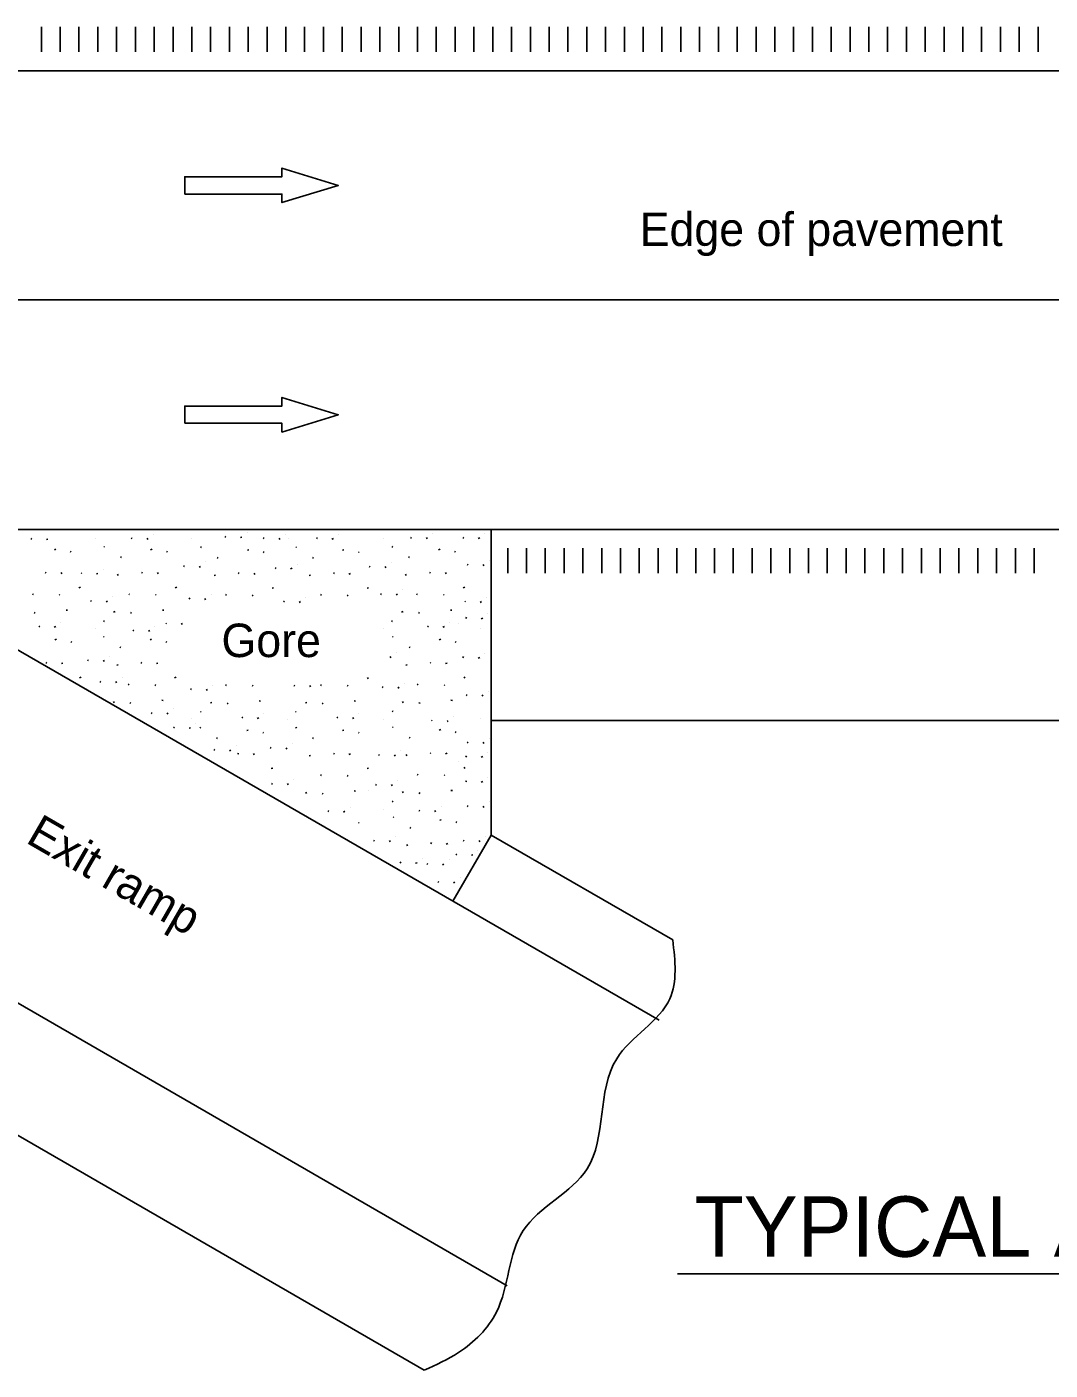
# Model space of a CAD drawing. Extents: x 481972 to 482652, y 100993 to 101433.
# Drawn here: x 482163.8 to 482249.5, y 101192.1 to 101304.5 of the extents above; entities that cross this region are included whole.
import ezdxf

# ---------------------------------------------------------------- set-up
doc = ezdxf.new("R2010")
doc.units = 0
for name, color, linetype in [('Alignment_PR_50 Scale Centerline', 7, 'Continuous'), ('Design_PR_Roadway Notes', 7, 'Continuous'), ('Sheets_General Details', 7, 'Continuous'), ('Stage_Construction Traffic Control', 7, 'Continuous'), ('Topo_EOP', 7, 'Continuous')]:
    doc.layers.add(name, color=color, linetype=linetype)

msp = doc.modelspace()

# ---------------------------------------------------------------- linework, layer by layer
at = {"layer": 'Alignment_PR_50 Scale Centerline'}
msp.add_line((482047.74, 101281.67), (482317.25, 101281.67), dxfattribs=at)
at = {"layer": 'Sheets_General Details'}
msp.add_line((482218.28, 101200.14), (482389.8, 101200.14), dxfattribs=at)
at = {"layer": 'Stage_Construction Traffic Control'}
for p, q in [((482165.03, 101304.53), (482165.03, 101302.43)), ((482166.6, 101304.53), (482166.6, 101302.43)), ((482168.17, 101304.53), (482168.17, 101302.43)), ((482169.75, 101304.53), (482169.75, 101302.43)), ((482171.32, 101304.53), (482171.32, 101302.43)), ((482172.9, 101304.53), (482172.9, 101302.43)), ((482174.47, 101304.53), (482174.47, 101302.43)), ((482176.05, 101304.53), (482176.05, 101302.43)), ((482177.62, 101304.53), (482177.62, 101302.43)), ((482179.19, 101304.53), (482179.19, 101302.43)), ((482180.77, 101304.53), (482180.77, 101302.43)), ((482182.34, 101304.53), (482182.34, 101302.43)), ((482183.92, 101304.53), (482183.92, 101302.43)), ((482185.49, 101304.53), (482185.49, 101302.43)), ((482187.06, 101304.53), (482187.06, 101302.43)), ((482188.64, 101304.53), (482188.64, 101302.43)), ((482190.21, 101304.53), (482190.21, 101302.43)), ((482191.79, 101304.53), (482191.79, 101302.43)), ((482193.36, 101304.53), (482193.36, 101302.43)), ((482194.94, 101304.53), (482194.94, 101302.43)), ((482196.51, 101304.53), (482196.51, 101302.43)), ((482198.08, 101304.53), (482198.08, 101302.43)), ((482199.66, 101304.53), (482199.66, 101302.43)), ((482201.23, 101304.53), (482201.23, 101302.43)), ((482202.81, 101304.53), (482202.81, 101302.43)), ((482204.38, 101304.53), (482204.38, 101302.43)), ((482205.96, 101304.53), (482205.96, 101302.43)), ((482207.53, 101304.53), (482207.53, 101302.43)), ((482209.1, 101304.53), (482209.1, 101302.43)), ((482210.68, 101304.53), (482210.68, 101302.43)), ((482212.25, 101304.53), (482212.25, 101302.43)), ((482213.83, 101304.53), (482213.83, 101302.43)), ((482215.4, 101304.53), (482215.4, 101302.43)), ((482216.97, 101304.53), (482216.97, 101302.43)), ((482218.55, 101304.53), (482218.55, 101302.43)), ((482220.12, 101304.53), (482220.12, 101302.43)), ((482221.7, 101304.53), (482221.7, 101302.43)), ((482223.27, 101304.53), (482223.27, 101302.43)), ((482224.85, 101304.53), (482224.85, 101302.43)), ((482226.42, 101304.53), (482226.42, 101302.43)), ((482227.99, 101304.53), (482227.99, 101302.43)), ((482229.57, 101304.53), (482229.57, 101302.43)), ((482231.14, 101304.53), (482231.14, 101302.43)), ((482232.72, 101304.53), (482232.72, 101302.43)), ((482234.29, 101304.53), (482234.29, 101302.43)), ((482235.86, 101304.53), (482235.86, 101302.43)), ((482237.44, 101304.53), (482237.44, 101302.43)), ((482239.01, 101304.53), (482239.01, 101302.43)), ((482240.59, 101304.53), (482240.59, 101302.43)), ((482242.16, 101304.53), (482242.16, 101302.43)), ((482243.74, 101304.53), (482243.74, 101302.43)), ((482245.31, 101304.53), (482245.31, 101302.43)), ((482246.88, 101304.53), (482246.88, 101302.43)), ((482248.46, 101304.53), (482248.46, 101302.43)), ((482164.14, 101261.7), (482164.22, 101261.66)), ((482165.55, 101261.66), (482165.44, 101261.61)), ((482169.53, 101261.74), (482169.53, 101261.74)), ((482172.55, 101261.74), (482172.63, 101261.7)), ((482173.97, 101261.71), (482173.85, 101261.65)), ((482174.41, 101262.07), (482174.41, 101262.07)), ((482177.59, 101261.74), (482177.59, 101261.74)), ((482180.38, 101261.87), (482180.47, 101261.83)), ((482181.8, 101261.83), (482181.69, 101261.78)), ((482182.24, 101262.2), (482182.24, 101262.2)), ((482183.59, 101261.75), (482183.67, 101261.7)), ((482185.01, 101261.71), (482184.9, 101261.66)), ((482185.45, 101262.07), (482185.45, 101262.07)), ((482185.7, 101261.69), (482185.7, 101261.69)), ((482188.05, 101261.75), (482188.13, 101261.7)), ((482189.47, 101261.71), (482189.35, 101261.66)), ((482189.9, 101262.07), (482189.9, 101262.07)), ((482193.65, 101261.69), (482193.65, 101261.69)), ((482195.92, 101261.79), (482196, 101261.74)), ((482197.34, 101261.75), (482197.23, 101261.7)), ((482197.78, 101262.11), (482197.78, 101262.11)), ((482200.3, 101261.79), (482200.38, 101261.74)), ((482201.72, 101261.75), (482201.6, 101261.7)), ((482201.71, 101261.74), (482201.71, 101261.74)), ((482202.15, 101262.11), (482202.15, 101262.11)), ((482166.23, 101260.81), (482166.11, 101260.77)), ((482167.44, 101260.63), (482167.52, 101260.58)), ((482170.25, 101261.04), (482170.32, 101260.99)), ((482174.29, 101260.81), (482174.17, 101260.77)), ((482175.5, 101260.63), (482175.58, 101260.58)), ((482178.35, 101261), (482178.43, 101260.94)), ((482182.39, 101260.77), (482182.27, 101260.72)), ((482183.6, 101260.58), (482183.68, 101260.53)), ((482186.32, 101261), (482186.39, 101260.94)), ((482190.35, 101260.77), (482190.23, 101260.72)), ((482191.56, 101260.58), (482191.64, 101260.53)), ((482194.37, 101261.04), (482194.44, 101260.99)), ((482198.4, 101260.81), (482198.28, 101260.77)), ((482199.61, 101260.63), (482199.69, 101260.58)), ((482204.06, 101258.8), (482204.06, 101260.9)), ((482205.63, 101258.8), (482205.63, 101260.9)), ((482207.21, 101258.8), (482207.21, 101260.9)), ((482208.78, 101258.8), (482208.78, 101260.9)), ((482210.35, 101258.8), (482210.35, 101260.9)), ((482211.93, 101258.8), (482211.93, 101260.9)), ((482213.5, 101258.8), (482213.5, 101260.9)), ((482215.08, 101258.8), (482215.08, 101260.9)), ((482216.65, 101258.8), (482216.65, 101260.9)), ((482218.22, 101258.8), (482218.22, 101260.9)), ((482219.8, 101258.8), (482219.8, 101260.9)), ((482221.37, 101258.8), (482221.37, 101260.9)), ((482222.95, 101258.8), (482222.95, 101260.9)), ((482224.52, 101258.8), (482224.52, 101260.9)), ((482226.1, 101258.8), (482226.1, 101260.9)), ((482227.67, 101258.8), (482227.67, 101260.9)), ((482229.24, 101258.8), (482229.24, 101260.9)), ((482230.82, 101258.8), (482230.82, 101260.9)), ((482232.39, 101258.8), (482232.39, 101260.9)), ((482233.97, 101258.8), (482233.97, 101260.9)), ((482235.54, 101258.8), (482235.54, 101260.9)), ((482237.11, 101258.8), (482237.11, 101260.9)), ((482238.69, 101258.8), (482238.69, 101260.9)), ((482240.26, 101258.8), (482240.26, 101260.9)), ((482241.84, 101258.8), (482241.84, 101260.9)), ((482243.41, 101258.8), (482243.41, 101260.9)), ((482244.99, 101258.8), (482244.99, 101260.9)), ((482246.56, 101258.8), (482246.56, 101260.9)), ((482248.13, 101258.8), (482248.13, 101260.9)), ((482170.2, 101259.15), (482170.2, 101259.15)), ((482171.65, 101260.16), (482171.73, 101260.11)), ((482176.92, 101259.41), (482177.01, 101259.36)), ((482178.35, 101259.37), (482178.23, 101259.32)), ((482178.78, 101259.74), (482178.78, 101259.74)), ((482179.75, 101260.11), (482179.83, 101260.07)), ((482184.59, 101259.25), (482184.67, 101259.2)), ((482186.01, 101259.21), (482185.89, 101259.16)), ((482186.45, 101259.57), (482186.45, 101259.57)), ((482187.71, 101260.11), (482187.79, 101260.07)), ((482192.47, 101259.37), (482192.55, 101259.33)), ((482193.89, 101259.33), (482193.77, 101259.28)), ((482194.32, 101259.7), (482194.32, 101259.7)), ((482195.76, 101260.16), (482195.84, 101260.11)), ((482200.67, 101259.54), (482200.75, 101259.49)), ((482202.09, 101259.5), (482201.98, 101259.45)), ((482202.08, 101259.48), (482202.08, 101259.48)), ((482202.53, 101259.86), (482202.53, 101259.86)), ((482165.34, 101258.87), (482165.42, 101258.82)), ((482166.76, 101258.83), (482166.65, 101258.78)), ((482168.34, 101258.83), (482168.42, 101258.78)), ((482169.76, 101258.79), (482169.65, 101258.74)), ((482171.49, 101258.69), (482171.37, 101258.65)), ((482173.4, 101258.87), (482173.48, 101258.82)), ((482174.82, 101258.83), (482174.71, 101258.78)), ((482179.6, 101258.65), (482179.48, 101258.6)), ((482181.51, 101258.82), (482181.59, 101258.78)), ((482182.93, 101258.78), (482182.81, 101258.73)), ((482187.55, 101258.65), (482187.43, 101258.6)), ((482189.47, 101258.82), (482189.55, 101258.78)), ((482190.89, 101258.78), (482190.77, 101258.73)), ((482195.6, 101258.69), (482195.48, 101258.65)), ((482197.52, 101258.87), (482197.6, 101258.82)), ((482198.94, 101258.83), (482198.82, 101258.78)), ((482164.27, 101257.05), (482164.35, 101257.01)), ((482166.51, 101257.01), (482166.58, 101256.95)), ((482168.29, 101257.64), (482168.17, 101257.58)), ((482172.33, 101257.05), (482172.41, 101257.01)), ((482174.57, 101257.01), (482174.64, 101256.95)), ((482176.35, 101257.64), (482176.23, 101257.58)), ((482179.24, 101257.03), (482179.24, 101257.03)), ((482180.43, 101257.01), (482180.51, 101256.96)), ((482182.67, 101256.96), (482182.74, 101256.91)), ((482184.45, 101257.59), (482184.33, 101257.54)), ((482188.39, 101257.01), (482188.47, 101256.96)), ((482190.63, 101256.96), (482190.71, 101256.91)), ((482192.41, 101257.59), (482192.29, 101257.54)), ((482193.42, 101257.08), (482193.5, 101257.03)), ((482194.84, 101257.04), (482194.73, 101256.99)), ((482194.83, 101257.03), (482194.83, 101257.03)), ((482195.28, 101257.4), (482195.28, 101257.4)), ((482196.44, 101257.05), (482196.52, 101257.01)), ((482198.68, 101257.01), (482198.75, 101256.95)), ((482200.46, 101257.64), (482200.34, 101257.58)), ((482169.13, 101256.49), (482169.22, 101256.45)), ((482170.55, 101256.46), (482170.44, 101256.4)), ((482170.99, 101256.82), (482170.99, 101256.82)), ((482177.38, 101256.7), (482177.47, 101256.65)), ((482178.8, 101256.66), (482178.69, 101256.61)), ((482185.3, 101256.45), (482185.38, 101256.41)), ((482186.72, 101256.42), (482186.6, 101256.36)), ((482187.15, 101256.78), (482187.15, 101256.78)), ((482200.46, 101256.45), (482200.54, 101256.41)), ((482201.88, 101256.42), (482201.77, 101256.36)), ((482201.87, 101256.4), (482201.87, 101256.4)), ((482202.32, 101256.78), (482202.32, 101256.78)), ((482164.42, 101255.51), (482164.5, 101255.46)), ((482166.66, 101254.69), (482166.66, 101254.69)), ((482167.09, 101255.72), (482167.21, 101255.7)), ((482170.22, 101254.81), (482170.3, 101254.77)), ((482171.19, 101255.59), (482171.07, 101255.54)), ((482172.48, 101255.51), (482172.56, 101255.46)), ((482175.15, 101255.72), (482175.27, 101255.7)), ((482194.34, 101254.81), (482194.41, 101254.77)), ((482195.3, 101255.59), (482195.18, 101255.54)), ((482196.59, 101255.51), (482196.67, 101255.46)), ((482199.19, 101254.69), (482199.19, 101254.69)), ((482199.27, 101255.72), (482199.38, 101255.7)), ((482200.54, 101255.08), (482200.63, 101255.04)), ((482201.97, 101255.04), (482201.85, 101254.99)), ((482201.95, 101255.03), (482201.95, 101255.03)), ((482202.4, 101255.41), (482202.4, 101255.41)), ((482164.8, 101254.37), (482164.88, 101254.32)), ((482166.22, 101254.33), (482166.1, 101254.27)), ((482169.59, 101254.19), (482169.59, 101254.19)), ((482172.67, 101254.03), (482172.76, 101253.99)), ((482174.1, 101254), (482173.98, 101253.94)), ((482174.53, 101254.36), (482174.53, 101254.36)), ((482175.43, 101254.62), (482175.51, 101254.57)), ((482176.85, 101254.58), (482176.73, 101254.53)), ((482193.65, 101254.14), (482193.65, 101254.14)), ((482197.34, 101254.37), (482197.42, 101254.32)), ((482198.76, 101254.33), (482198.64, 101254.28)), ((482198.75, 101254.32), (482198.75, 101254.32)), ((482199.98, 101254.61), (482199.98, 101254.61)), ((482201.75, 101254.19), (482201.75, 101254.19)), ((482166.28, 101253.27), (482166.16, 101253.22)), ((482167.49, 101253.07), (482167.57, 101253.03)), ((482170.21, 101253.49), (482170.28, 101253.44)), ((482171.6, 101252.61), (482171.68, 101252.57)), ((482174.24, 101253.27), (482174.12, 101253.22)), ((482175.45, 101253.07), (482175.53, 101253.03)), ((482194.41, 101253.49), (482194.48, 101253.44)), ((482195.8, 101252.61), (482195.89, 101252.57)), ((482198.45, 101253.27), (482198.33, 101253.22)), ((482199.66, 101253.07), (482199.74, 101253.03)), ((482165.4, 101251.32), (482165.48, 101251.27)), ((482166.82, 101251.28), (482166.7, 101251.23)), ((482168.88, 101251.53), (482168.97, 101251.49)), ((482170.3, 101251.49), (482170.19, 101251.44)), ((482170.74, 101251.86), (482170.74, 101251.86)), ((482173.36, 101251.32), (482173.44, 101251.27)), ((482174.78, 101251.28), (482174.66, 101251.23)), ((482194.3, 101251.79), (482194.18, 101251.74)), ((482194.74, 101252.15), (482194.74, 101252.15)), ((482197.56, 101251.32), (482197.64, 101251.27)), ((482198.98, 101251.28), (482198.86, 101251.23)), ((482200.29, 101251.79), (482200.38, 101251.74)), ((482201.72, 101251.75), (482201.6, 101251.69)), ((482201.71, 101251.73), (482201.71, 101251.73)), ((482202.15, 101252.11), (482202.15, 101252.11)), ((482171.44, 101251.14), (482171.33, 101251.1)), ((482195.65, 101251.14), (482195.53, 101251.1)), ((482168.34, 101250.09), (482168.22, 101250.03)), ((482169.92, 101249.74), (482170.01, 101249.69)), ((482171.35, 101249.7), (482171.23, 101249.65)), ((482171.78, 101250.06), (482171.78, 101250.06)), ((482172.28, 101249.51), (482172.36, 101249.46)), ((482174.52, 101249.46), (482174.59, 101249.4)), ((482176.3, 101250.09), (482176.18, 101250.03)), ((482177.51, 101249.11), (482177.59, 101249.07)), ((482178.93, 101249.08), (482178.81, 101249.02)), ((482179.36, 101249.44), (482179.36, 101249.44)), ((482180.43, 101249.46), (482180.51, 101249.41)), ((482182.67, 101249.41), (482182.74, 101249.36)), ((482186.17, 101249.41), (482186.25, 101249.36)), ((482187.59, 101249.37), (482187.48, 101249.32)), ((482188.39, 101249.46), (482188.47, 101249.41)), ((482190.63, 101249.41), (482190.71, 101249.36)), ((482192.41, 101250.04), (482192.29, 101249.99)), ((482193.55, 101249.28), (482193.63, 101249.24)), ((482194.97, 101249.25), (482194.85, 101249.19)), ((482194.96, 101249.23), (482194.96, 101249.23)), ((482195.4, 101249.61), (482195.4, 101249.61)), ((482196.49, 101249.51), (482196.57, 101249.46)), ((482198.73, 101249.46), (482198.8, 101249.4)), ((482200.5, 101250.09), (482200.39, 101250.03)), ((482171.14, 101248.04), (482171.02, 101247.99)), ((482172.43, 101247.96), (482172.51, 101247.91)), ((482175.1, 101248.17), (482175.22, 101248.15)), ((482179.29, 101247.99), (482179.17, 101247.95)), ((482180.58, 101247.91), (482180.66, 101247.87)), ((482183.26, 101248.12), (482183.37, 101248.1)), ((482187.25, 101247.99), (482187.14, 101247.95)), ((482188.54, 101247.91), (482188.62, 101247.87)), ((482191.21, 101248.12), (482191.33, 101248.1)), ((482195.35, 101248.04), (482195.23, 101247.99)), ((482196.63, 101247.96), (482196.72, 101247.91)), ((482199.31, 101248.17), (482199.43, 101248.15)), ((482200.59, 101248.62), (482200.67, 101248.57)), ((482202.01, 101248.58), (482201.89, 101248.53)), ((482202, 101248.56), (482202, 101248.56)), ((482202.44, 101248.94), (482202.44, 101248.94)), ((482174.22, 101247.11), (482174.3, 101247.07)), ((482175.64, 101247.08), (482175.52, 101247.02)), ((482176.07, 101247.44), (482176.07, 101247.44)), ((482178.33, 101247.22), (482178.4, 101247.17)), ((482183.65, 101247.07), (482183.65, 101247.07)), ((482186.29, 101247.22), (482186.36, 101247.17)), ((482191.61, 101247.07), (482191.61, 101247.07)), ((482194.38, 101247.26), (482194.46, 101247.22)), ((482199.53, 101246.82), (482199.53, 101246.82)), ((482176.09, 101245.91), (482176.17, 101245.86)), ((482177.51, 101245.87), (482177.39, 101245.82)), ((482177.5, 101245.85), (482177.5, 101245.85)), ((482177.59, 101246.64), (482177.59, 101246.64)), ((482177.95, 101246.23), (482177.95, 101246.23)), ((482178.3, 101245.9), (482178.37, 101245.84)), ((482181.8, 101246.74), (482181.88, 101246.7)), ((482182.34, 101245.67), (482182.22, 101245.63)), ((482183.22, 101246.7), (482183.1, 101246.65)), ((482183.21, 101246.69), (482183.21, 101246.69)), ((482185.64, 101246.59), (482185.64, 101246.59)), ((482186.32, 101245.9), (482186.39, 101245.84)), ((482189.76, 101246.74), (482189.84, 101246.69)), ((482190.35, 101245.67), (482190.23, 101245.63)), ((482191.17, 101246.7), (482191.06, 101246.65)), ((482191.17, 101246.69), (482191.17, 101246.69)), ((482193.65, 101246.59), (482193.65, 101246.59)), ((482194.41, 101245.94), (482194.48, 101245.89)), ((482197.67, 101246.49), (482197.75, 101246.44)), ((482198.45, 101245.72), (482198.33, 101245.67)), ((482199.09, 101246.45), (482198.98, 101246.4)), ((482199.08, 101246.44), (482199.08, 101246.44)), ((482201.75, 101246.64), (482201.75, 101246.64)), ((482179.69, 101245.01), (482179.78, 101244.97)), ((482183.55, 101245.48), (482183.63, 101245.43)), ((482187.71, 101245.01), (482187.79, 101244.97)), ((482191.56, 101245.48), (482191.64, 101245.43)), ((482195.8, 101245.06), (482195.89, 101245.01)), ((482199.66, 101245.53), (482199.74, 101245.48)), ((482200.67, 101244.66), (482200.75, 101244.61)), ((482202.09, 101244.62), (482201.98, 101244.56)), ((482202.08, 101244.6), (482202.08, 101244.6)), ((482202.53, 101244.98), (482202.53, 101244.98)), ((482179.47, 101244.03), (482179.55, 101243.99)), ((482180.89, 101243.99), (482180.77, 101243.94)), ((482180.88, 101243.98), (482180.88, 101243.98)), ((482181.32, 101244.36), (482181.32, 101244.36)), ((482181.45, 101243.72), (482181.54, 101243.68)), ((482182.87, 101243.69), (482182.76, 101243.63)), ((482184.17, 101244.2), (482184.25, 101244.15)), ((482185.59, 101244.16), (482185.48, 101244.11)), ((482185.58, 101244.14), (482185.58, 101244.14)), ((482186.03, 101244.52), (482186.03, 101244.52)), ((482187.55, 101243.55), (482187.43, 101243.51)), ((482189.47, 101243.72), (482189.55, 101243.68)), ((482190.89, 101243.69), (482190.77, 101243.63)), ((482193.25, 101243.61), (482193.34, 101243.57)), ((482194.67, 101243.58), (482194.56, 101243.52)), ((482194.66, 101243.56), (482194.66, 101243.56)), ((482195.11, 101243.94), (482195.11, 101243.94)), ((482195.65, 101243.6), (482195.53, 101243.55)), ((482197.56, 101243.77), (482197.64, 101243.72)), ((482198.98, 101243.73), (482198.86, 101243.68)), ((482200.54, 101243.49), (482200.63, 101243.44)), ((482201.97, 101243.45), (482201.85, 101243.4)), ((482201.95, 101243.44), (482201.95, 101243.44)), ((482202.4, 101243.82), (482202.4, 101243.82)), ((482184.39, 101242.49), (482184.27, 101242.44)), ((482192.41, 101242.49), (482192.29, 101242.44)), ((482199.98, 101243.02), (482199.98, 101243.02)), ((482200.5, 101242.54), (482200.39, 101242.48)), ((482184.3, 101241.2), (482184.38, 101241.15)), ((482185.72, 101241.16), (482185.6, 101241.11)), ((482186.15, 101241.52), (482186.15, 101241.52)), ((482188.39, 101241.91), (482188.47, 101241.87)), ((482190.63, 101241.87), (482190.71, 101241.81)), ((482194.86, 101241.44), (482194.86, 101241.44)), ((482196.49, 101241.96), (482196.57, 101241.91)), ((482198.73, 101241.91), (482198.8, 101241.86)), ((482200.54, 101241.4), (482200.63, 101241.36)), ((482201.97, 101241.37), (482201.85, 101241.31)), ((482201.95, 101241.35), (482201.95, 101241.35)), ((482202.4, 101241.73), (482202.4, 101241.73)), ((482185.71, 101241.14), (482185.71, 101241.14)), ((482187.25, 101240.44), (482187.14, 101240.4)), ((482188.54, 101240.36), (482188.62, 101240.32)), ((482191.21, 101240.57), (482191.33, 101240.55)), ((482192.44, 101240.65), (482192.44, 101240.65)), ((482193, 101241.11), (482193.08, 101241.07)), ((482194.42, 101241.08), (482194.31, 101241.02)), ((482194.41, 101241.06), (482194.41, 101241.06)), ((482195.35, 101240.49), (482195.23, 101240.44)), ((482196.63, 101240.41), (482196.72, 101240.36)), ((482199.31, 101240.62), (482199.43, 101240.6)), ((482190.86, 101239.23), (482190.86, 101239.23)), ((482193.65, 101239.03), (482193.65, 101239.03)), ((482194.38, 101239.72), (482194.46, 101239.67)), ((482196.63, 101238.95), (482196.71, 101238.9)), ((482198.48, 101239.27), (482198.48, 101239.27)), ((482200.67, 101239.32), (482200.75, 101239.27)), ((482202.09, 101239.28), (482201.97, 101239.23)), ((482202.08, 101239.27), (482202.08, 101239.27)), ((482202.52, 101239.65), (482202.52, 101239.65)), ((482189.01, 101238.9), (482189.09, 101238.86)), ((482190.42, 101238.87), (482190.31, 101238.81)), ((482190.41, 101238.85), (482190.41, 101238.85)), ((482191.56, 101237.92), (482191.64, 101237.88)), ((482194.47, 101238.4), (482194.54, 101238.34)), ((482198.05, 101238.91), (482197.93, 101238.85)), ((482198.04, 101238.89), (482198.04, 101238.89)), ((482198.5, 101238.17), (482198.38, 101238.12)), ((482199.71, 101237.98), (482199.79, 101237.93)), ((482194.69, 101236.77), (482194.69, 101236.77)), ((482195.86, 101237.51), (482195.94, 101237.47)), ((482202.19, 101236.77), (482202.19, 101236.77)), ((482192.84, 101236.44), (482192.92, 101236.4)), ((482194.26, 101236.41), (482194.14, 101236.35)), ((482194.25, 101236.39), (482194.25, 101236.39)), ((482195.7, 101236.05), (482195.59, 101236)), ((482197.61, 101236.22), (482197.7, 101236.17)), ((482199.04, 101236.18), (482198.92, 101236.13)), ((482200.34, 101236.44), (482200.42, 101236.4)), ((482201.57, 101235.6), (482201.57, 101235.6)), ((482201.76, 101236.41), (482201.64, 101236.35)), ((482201.75, 101236.39), (482201.75, 101236.39)), ((482195.04, 101234.61), (482195.13, 101234.56)), ((482196.47, 101234.57), (482196.35, 101234.52)), ((482196.46, 101234.56), (482196.46, 101234.56)), ((482196.9, 101234.94), (482196.9, 101234.94)), ((482197.29, 101234.48), (482197.38, 101234.44)), ((482198.72, 101234.45), (482198.6, 101234.39)), ((482198.71, 101234.43), (482198.71, 101234.43)), ((482199.15, 101234.81), (482199.15, 101234.81)), ((482199.71, 101235.28), (482199.79, 101235.23)), ((482201.13, 101235.24), (482201.02, 101235.19)), ((482201.12, 101235.22), (482201.12, 101235.22)), ((482200.07, 101233.31), (482200.07, 101233.31)), ((482198.21, 101232.98), (482198.29, 101232.94)), ((482199.63, 101232.95), (482199.52, 101232.89)), ((482199.62, 101232.93), (482199.62, 101232.93))]:
    msp.add_line(p, q, dxfattribs=at)
for points in [[(482177.02, 101290.54), (482185.16, 101290.54), (482185.16, 101289.82), (482189.87, 101291.26), (482185.16, 101292.71), (482185.16, 101291.99), (482177.02, 101291.99)], [(482177.02, 101271.35), (482185.16, 101271.35), (482185.16, 101270.62), (482189.87, 101272.07), (482185.16, 101273.51), (482185.16, 101272.79), (482177.02, 101272.79)]]:
    msp.add_lwpolyline(points, close=True, dxfattribs=at)
at = {"layer": 'Topo_EOP'}
for p, q in [((482074.6, 101300.86), (482315.79, 101300.86)), ((482063.73, 101262.47), (482315.79, 101262.47)), ((482204.03, 101199.16), (482094.38, 101262.47)), ((482216.73, 101221.38), (482145.56, 101262.47)), ((482202.68, 101262.47), (482202.68, 101236.88)), ((482197.08, 101192.09), (482102.89, 101246.48)), ((482202.68, 101246.48), (482315.79, 101246.48)), ((482199.48, 101231.34), (482202.68, 101236.88)), ((482217.88, 101228.11), (482202.68, 101236.88))]:
    msp.add_line(p, q, dxfattribs=at)
msp.add_spline([(482217.88, 101228.11), (482217.64, 101223.18), (482213.19, 101218.16), (482210.71, 101208.94), (482205.36, 101203.77), (482203.12, 101196.95), (482199.95, 101193.57), (482197.08, 101192.09)], degree=3, dxfattribs=at)

# ---------------------------------------------------------------- texts
at = {"layer": 'Design_PR_Roadway Notes'}
for s, p in [('Edge of pavement', (482215.11, 101286.19)), ('Gore', (482180.1, 101251.78))]:
    msp.add_text(s, height=2.8, dxfattribs=at).set_placement(p)
msp.add_text('Exit ramp', height=2.8, rotation=330, dxfattribs=at).set_placement((482163.62, 101236.3))
at = {"layer": 'Sheets_General Details'}
msp.add_text('TYPICAL APPLICATION AT AN INTERCHANGE', height=5.0592, dxfattribs=at).set_placement((482219.69, 101201.58))

doc.saveas('drawing.dxf')
